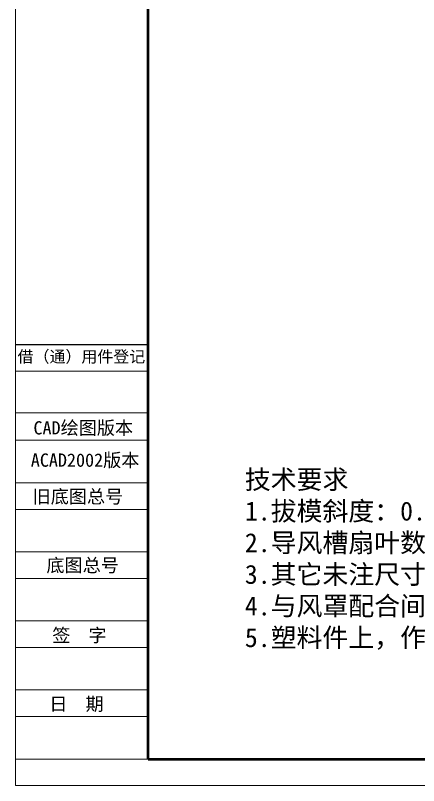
# Model space of a CAD drawing. Header units: millimetres. Extents: x 2517 to 77584, y 486 to 45347.
# Drawn here: x 3230.6 to 3273.1, y 577.5 to 658.7 of the extents above; entities that cross this region are included whole.
import ezdxf

# ---------------------------------------------------------------- set-up
doc = ezdxf.new("R2010")
doc.units = ezdxf.units.MM
for name, color, linetype, lineweight in [('实线', 7, 'Continuous', 25), ('引导线', 6, 'Continuous', 9), ('文本', 3, 'Continuous', 15), ('粗实线', 9, 'Continuous', 50)]:
    doc.layers.add(name, color=color, linetype=linetype, lineweight=lineweight)
doc.styles.get("Standard").update_dxf_attribs({"font": 'simfang.ttf'})

msp = doc.modelspace()

# ---------------------------------------------------------------- linework, layer by layer
at = {"layer": '实线'}
for p, q in [((3230.6462, 623.9577), (3244.6473, 623.9577)), ((3244.6473, 580.2742), (3244.6473, 611.6367)), ((3244.6473, 611.6367), (3244.6473, 580.2742))]:
    msp.add_line(p, q, dxfattribs=at)
at = {"layer": '引导线'}
for p, q in [((3230.6462, 577.474), (3230.6462, 743.8073)), ((3244.6473, 621.1575), (3230.6462, 621.1575)), ((3244.6473, 616.767), (3230.6462, 616.767)), ((3244.6473, 613.8769), (3230.6462, 613.8769)), ((3244.6473, 609.3965), (3230.6462, 609.3965)), ((3244.6473, 606.5963), (3230.6462, 606.5963)), ((3244.6473, 602.116), (3230.6462, 602.116)), ((3244.6473, 599.3157), (3230.6462, 599.3157)), ((3244.6473, 594.8354), (3230.6462, 594.8354)), ((3244.6473, 592.0351), (3230.6462, 592.0351)), ((3244.6473, 587.5548), (3230.6462, 587.5548)), ((3244.6473, 584.7546), (3230.6462, 584.7546)), ((3244.6473, 580.2742), (3230.6462, 580.2742)), ((3230.6462, 577.474), (3465.865, 577.474))]:
    msp.add_line(p, q, dxfattribs=at)
at = {"layer": '粗实线'}
for q in [(3244.6473, 741.0071), (3463.0648, 580.2742)]:
    msp.add_line((3244.6473, 580.2742), q, dxfattribs=at)

# ---------------------------------------------------------------- texts
at = {"layer": '文本', "ltscale": 0.2, "attachment_point": 5}
for s, insert, char_height, width in [('借（通）用件登记', (3237.5976, 622.6169), 1.2321, 28.634306), ('CAD绘图版本', (3237.7966, 615.1061), 1.40011, 42.449726), ('ACAD2002版本', (3237.9886, 611.706), 1.40011, 32.767952), ('旧底图总号', (3237.2309, 607.862), 1.40011, 37.068485), ('底图总号', (3237.7312, 600.6193), 1.40011, 8.127146), ('签  字', (3237.3893, 593.2487), 1.40011, 8.127146), ('日  期', (3237.0766, 586.0031), 1.40011, 8.127146)]:
    msp.add_mtext(s, dxfattribs=dict(at, insert=insert, char_height=char_height, width=width))
at = {"layer": '文本', "insert": (3254.8184, 601.2656), "char_height": 2, "width": 59.873178, "attachment_point": 4}
msp.add_mtext('技术要求\\P1.拔模斜度：0.5°\\P2.导风槽扇叶数量：8，尺寸详见3D数字模型\\P3.其它未注尺寸详见：3D数字模型\\P4.与风罩配合间隙：小于0.03\\P5.塑料件上，作“穴数标记”', dxfattribs=at)

doc.saveas('drawing.dxf')
